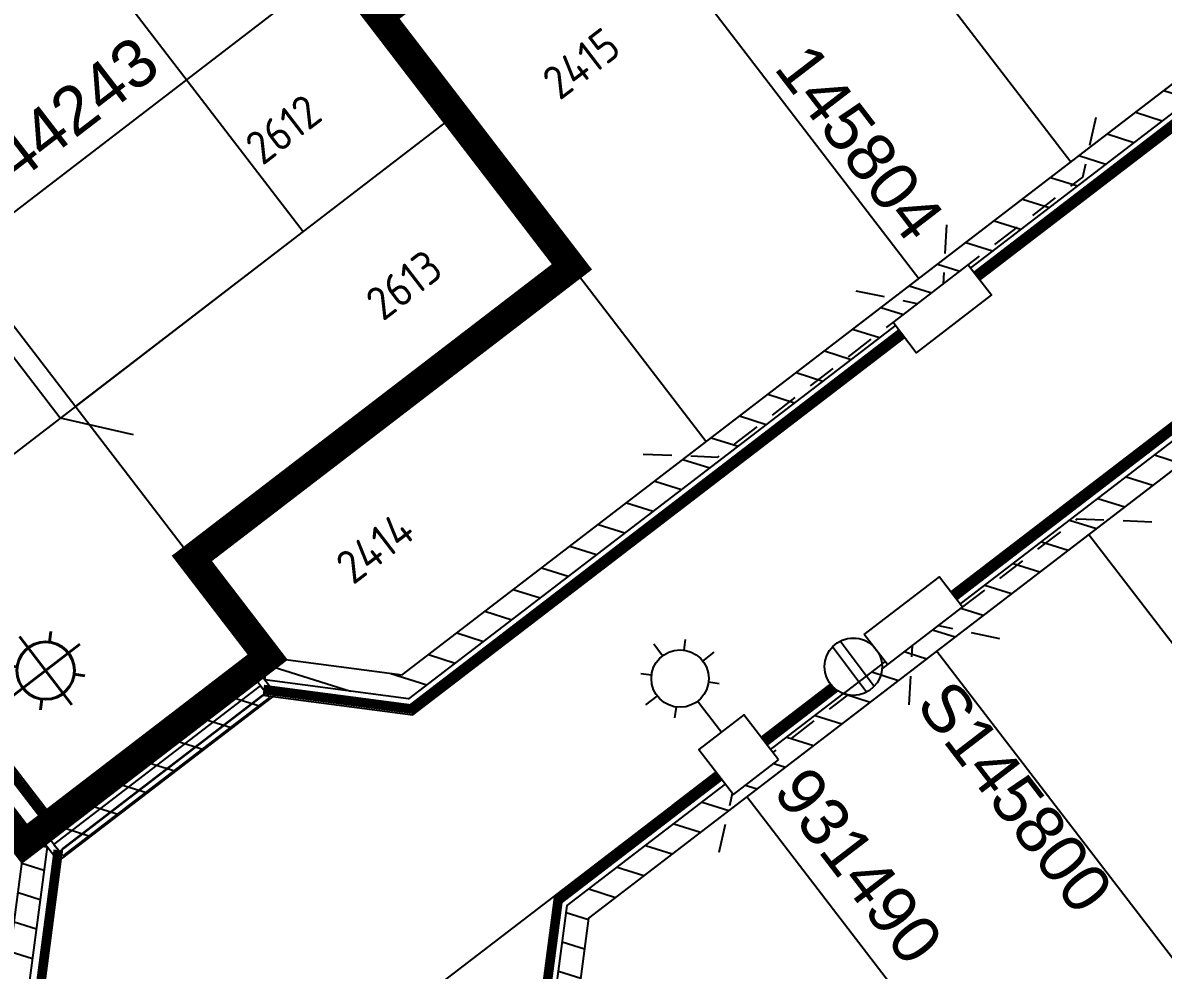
# Model space of a CAD drawing. Extents: x 296374 to 298792, y 6267790 to 6270844.
# Drawn here: x 298127.7 to 298187.2, y 6269952.4 to 6270001.8 of the extents above; entities that cross this region are included whole.
import ezdxf
from ezdxf.enums import TextEntityAlignment as Align

# ---------------------------------------------------------------- set-up
doc = ezdxf.new("R2010")
doc.units = 0
for name, pattern in [('Dash', [5, 3, -2]), ('DASHED', [0.75, 0.5, -0.25]), ('DASHED2', [9.525, 6.35, -3.175]), ('IE Trench LV', [6.5, 5, -1.5]), ('Trench-Service', [1.5, 1, -0.5])]:
    doc.linetypes.add(name, pattern=pattern)
for name, color, linetype in [('_User_Boundary_Stage24', 252, 'DASHED2'), ('_User_Equip_Easement', 7, 'Continuous'), ('_User_Exist_Pillar', 7, 'Continuous'), ('_User_Exist_Services', 7, 'Continuous'), ('_User_Exist_SL', 7, 'Continuous'), ('_User_Exist_Trench', 7, 'Continuous'), ('_User_Wipeout', 6, 'Continuous'), ('_User_xref', 251, 'Continuous'), ('Duct_SP_NEW', 2, 'Continuous'), ('Equip_LV_NEW', 2, 'Continuous'), ('Equip_SP_SL_NEW', 2, 'Continuous'), ('Mains_LV_NEW_T84', 2, 'Continuous'), ('Mains_SL_NEW_R6', 2, 'Continuous'), ('Services_SP_NEW_UG', 7, 'Trench-Service'), ('SupportsUG_SP_LV_NEW', 2, 'Continuous'), ('SupportsUG_SP_LV_SL_EXT', 7, 'Continuous'), ('SupportsUG_SP_LV_SL_NEW', 2, 'Continuous'), ('Trench_SP_NEW', 2, 'IE Trench LV'), ('UG_Details_SP_MISC', 7, 'Continuous'), ('X-Masterplan_LotLayout_P2$0$D-LO-Stage 24', 251, 'Continuous'), ('X-Masterplan_LotLayout_P2$0$D-LO-Stage 25', 251, 'Continuous'), ('X-Masterplan_LotLayout_P2$0$D-RD-Stage24_BDY', 251, 'Continuous'), ('X-Masterplan_LotLayout_P2$0$D-RD-Stage25_BDY', 251, 'Continuous'), ('XR-600340-P4-CI-DESIGN (06032016)$0$GN-ANNO-TEXT-LOT24', 251, 'Continuous'), ('XR-600340-P4-CI-DESIGN (06032016)$0$GN-ANNO-TEXT-LOT25', 251, 'Continuous')]:
    doc.layers.add(name, color=color, linetype=linetype)
doc.layers.add('Viewports', color=6, linetype='Continuous', plot=False)
doc.styles.add('iecARIAL', font='arial.ttf', dxfattribs={"height": 2})
doc.styles.add('POLE_LABEL', font='arial.ttf')
doc.styles.add('SL_LABEL', font='arial.ttf')
doc.styles.get("Standard").update_dxf_attribs({"font": 'arial.ttf'})
doc.styles.add('XR-600340-P4-CI-DESIGN (06032016)$0$CDD_AN-ISOCP', font='isocp.shx')
doc.linetypes.add('Cable 4', pattern='A,5.25,-0.1,["o",Standard,S=2,R=0,X=1.2,Y=-0.7],-4', length=9.35)
doc.linetypes.add('Cable New UG', pattern='A,7,-0.25,["x",Standard,S=2,R=0,X=0.2,Y=-0.8],-2.1', length=9.35)
pattern_1 = [(162.4963, (298226.3864, 6269882.092), (-0.458369, -1.453435), [])]

# ---------------------------------------------------------------- blocks, each defined once
blk = doc.blocks.new('XR-600340-P4-CI-DESIGN (06032016)')
at = {"layer": 'XR-600340-P4-CI-DESIGN (06032016)$0$GN-ANNO-TEXT-LOT24', "linetype": 'ByBlock', "char_height": 1.75, "attachment_point": 5, "rotation": 37.45421, "style": 'XR-600340-P4-CI-DESIGN (06032016)$0$CDD_AN-ISOCP'}
for s, insert in [('2415', (298156.879, 6269999.711)), ('2414', (298146.116, 6269974.434)), ('2430', (298159.568, 6269951.682))]:
    blk.add_mtext(s, dxfattribs=dict(at, insert=insert))
at = {"layer": 'XR-600340-P4-CI-DESIGN (06032016)$0$GN-ANNO-TEXT-LOT25', "linetype": 'ByBlock', "char_height": 1.75, "attachment_point": 5, "rotation": 37.45421, "style": 'XR-600340-P4-CI-DESIGN (06032016)$0$CDD_AN-ISOCP'}
for s, insert in [('2612', (298141.328, 6269996.278)), ('2613', (298147.626, 6269988.158))]:
    blk.add_mtext(s, dxfattribs=dict(at, insert=insert))
blk = doc.blocks.new('X-Masterplan_LotLayout_P2')
at = {"layer": 'X-Masterplan_LotLayout_P2$0$D-LO-Stage 24'}
for p, q in [((298165.388, 6270016.792), (298182.432, 6269994.578)), ((298157.454, 6270010.705), (298174.498, 6269988.49)), ((298156.391, 6269989.092), (298146.347, 6270002.183)), ((298136.556, 6269973.874), (298156.391, 6269989.092)), ((298163.391, 6269979.968), (298156.391, 6269989.092)), ((298183.365, 6269975.127), (298200.41, 6269952.912)), ((298175.431, 6269969.04), (298192.476, 6269946.825)), ((298182.558, 6269939.216), (298165.514, 6269961.43))]:
    blk.add_line(p, q, dxfattribs=at)
at = {"layer": 'X-Masterplan_LotLayout_P2$0$D-LO-Stage 25'}
for p, q in [((298144.216, 6270004.96), (298124.382, 6269989.742)), ((298150.303, 6269997.026), (298130.469, 6269981.808))]:
    blk.add_line(p, q, dxfattribs=at)
at = {"layer": 'X-Masterplan_LotLayout_P2$0$D-RD-Stage24_BDY'}
blk.add_lwpolyline([(298170.34, 6269929.841), (298184.341, 6269911.594), (298191.351, 6269910.67), (298285.576, 6269982.964), (298286.499, 6269989.974), (298272.499, 6270008.222), (298258.498, 6270026.47), (298251.487, 6270027.393), (298157.263, 6269955.1), (298156.34, 6269948.089)], close=True, dxfattribs=at)
for points in [[(298140.513, 6269968.717), (298140.513, 6269968.717), (298147.523, 6269967.794), (298223.5, 6270026.087)], [(298043.459, 6269894.252), (298043.459, 6269894.252), (298050.469, 6269893.329), (298126.895, 6269951.967), (298127.819, 6269958.978)]]:
    blk.add_lwpolyline(points, dxfattribs=at)
at = {"layer": 'X-Masterplan_LotLayout_P2$0$D-RD-Stage25_BDY'}
for points in [[(298223.534, 6270026.113), (298241.748, 6270040.088), (298242.671, 6270047.098), (298216.496, 6270081.214), (298209.485, 6270082.137), (298115.261, 6270009.843), (298114.338, 6270002.833), (298140.513, 6269968.717)], [(298127.819, 6269958.978), (298127.819, 6269958.978), (298121.427, 6269967.308), (298101.644, 6269993.093), (298094.633, 6269994.016), (298018.207, 6269935.378), (298017.283, 6269928.368), (298029.458, 6269912.5), (298037.067, 6269902.583)]]:
    blk.add_lwpolyline(points, dxfattribs=at)
blk = doc.blocks.new('*U61')
for tag, flags, p in [('ACTUAL_STATUS', 9, (1.5, 0)), ('OPERATING_VOLTAGE', 9, (1.5, -0.6)), ('CONSTRUCTED_VOLTAGE', 9, (1.5, -0.2)), ('NO_PHASES', 9, (1.5, -0.4)), ('ORIENTATION', 9, (1.5, -0.8)), ('STATE', 9, (1.5, -1)), ('SWITCH_TYPE', 9, (1.5, -1.2)), ('OWNED_BY', 9, (1.5, -1.8)), ('USAGE', 9, (1.5, -1.4)), ('NOTES', 9, (1.5, -1.6)), ('OPERATED_BY', 9, (1.5, -2)), ('MAINTAINED_BY', 9, (1.5, -2.2)), ('NUMBER_OF_PHASES', 9, (1.5, -2.4)), ('TYPE', 9, (1.5, -2.6)), ('Z', 1, (1.5, -2.8))]:
    blk.add_attdef(tag, text='', height=0.2, dxfattribs=dict(flags=flags)).set_placement(p, align=Align.MIDDLE_LEFT)
blk.add_wipeout([(-9.862, 0.026), (-9.683, 0.081), (-9.512, 0.159), (-9.352, 0.257), (-9.206, 0.374), (-9.075, 0.509), (-8.963, 0.659), (-8.87, 0.822), (-8.798, 0.996), (-8.749, 1.177), (-8.723, 1.363), (-8.72, 1.55), (-8.741, 1.737), (-8.785, 1.919), (-8.851, 2.094), (-8.939, 2.26), (-9.047, 2.414), (-9.174, 2.552), (-9.316, 2.674), (-9.473, 2.777), (-9.642, 2.859), (-9.819, 2.92), (-10.003, 2.958), (-10.19, 2.972), (-10.378, 2.963), (-10.562, 2.931), (-10.742, 2.875), (-10.913, 2.798), (-11.073, 2.7), (-11.219, 2.582), (-11.349, 2.447), (-11.462, 2.297), (-11.555, 2.134), (-11.626, 1.961), (-11.675, 1.78), (-11.702, 1.594), (-11.704, 1.406), (-11.684, 1.22), (-11.64, 1.037), (-11.573, 0.862), (-11.485, 0.696), (-11.377, 0.543), (-11.251, 0.404), (-11.108, 0.283), (-10.951, 0.18), (-10.783, 0.097), (-10.605, 0.037), (-10.421, -0.001), (-10.234, -0.016), (-10.047, -0.007)])
for p, q in [((-9.654, 2.871), (-11.197, 0.347)), ((-9.228, 2.61), (-10.77, 0.086))]:
    blk.add_line(p, q)
blk.add_circle((-10.212, 1.478), 1.5)
blk = doc.blocks.new('SL_LANTERN_EXT')
at = {"lineweight": 40}
for p, q in [((0, 1.968), (0, 6.468)), ((-1.459, 5.676), (-1.061, 5.278)), ((1.458, 5.676), (1.06, 5.278)), ((-2.25, 4.218), (2.25, 4.218)), ((-1.459, 2.759), (-1.061, 3.157)), ((1.458, 2.759), (1.06, 3.157)), ((0, 0), (0, 2.721))]:
    blk.add_line(p, q, dxfattribs=at)
blk.add_circle((0, 4.218), 1.5, dxfattribs=at)
at = {"style": 'iecARIAL', "flags": 8}
blk.add_attdef('ASSET_NUM', (1.5, 1.5), '', height=2.5, dxfattribs=at)
for tag, p, height, flags in [('CONSTRUCTED_VOLTAGE', (0.981, -0.653), 0.2, 9), ('CONTROL_TYPE', (0.981, -0.853), 0.2, 9), ('LANTERN_PURPOSE', (0.981, -1.053), 0.2, 9), ('LANTERN_TYPE', (0.981, -1.253), 0.2, 9), ('LNUMBER', (2.181, -3.253), 2.5, 8), ('OPERATING_VOLTAGE', (0.981, -1.653), 0.2, 9), ('ORIENTATION', (0.981, -1.853), 0.2, 9), ('NO_PHASES', (0.981, -1.453), 0.2, 9), ('OWNED_BY', (0.981, -2.053), 0.2, 9), ('STATE', (0.981, -2.253), 0.2, 9), ('USAGE', (0.981, -2.453), 0.2, 9), ('CEXIST', (0.981, -2.653), 0.2, 9), ('CNEW', (0.981, -2.853), 0.2, 9), ('CNUMBER', (0.981, -3.053), 0.2, 9), ('CREMOVE', (0.981, -3.253), 0.2, 9), ('CREPLACE', (0.981, -3.453), 0.2, 9), ('LKINGHEIGHT', (0.981, -3.653), 0.2, 9), ('LBRACKET', (0.981, -3.853), 0.2, 9), ('LBRACKETVOCAB', (0.981, -4.053), 0.2, 9), ('LCATEGORY', (0.981, -4.253), 0.2, 9), ('LCHARGE1', (0.981, -4.453), 0.2, 9), ('LCHARGE1PERCENT', (0.981, -4.653), 0.2, 9), ('LCHARGE2', (0.981, -4.853), 0.2, 9), ('LCHARGE2PERCENT', (0.981, -5.053), 0.2, 9), ('LCHARGE3', (0.981, -5.253), 0.2, 9), ('LCHARGE3PERCENT', (0.981, -5.453), 0.2, 9), ('LEXIST', (0.981, -5.653), 0.2, 9), ('LLAMP', (0.981, -5.853), 0.2, 9), ('LLAMPVOCAB', (0.981, -6.053), 0.2, 9), ('LMAST', (0.981, -6.253), 0.2, 9), ('LMASTVOCAB', (0.981, -6.453), 0.2, 9), ('LNEW', (0.981, -6.653), 0.2, 9), ('LANTNUMBER', (0.981, -6.853), 0.2, 9), ('LOUTREACH', (0.981, -7.253), 0.2, 9), ('LOUTREACHVOCAB', (0.981, -7.453), 0.2, 9), ('LRATECODE', (0.981, -7.653), 0.2, 9), ('LREMOVE', (0.981, -7.853), 0.2, 9), ('LREPLACE', (0.981, -8.053), 0.2, 9), ('LTYPE', (0.981, -8.253), 0.2, 9), ('LTYPEVOCAB', (0.981, -8.453), 0.2, 9), ('LEGEND', (0.981, -8.653), 0.2, 9), ('LOCATION', (0.981, -8.853), 0.2, 9), ('NOTES', (0.981, -9.053), 0.2, 9), ('STREETNAME', (0.981, -9.253), 0.2, 9), ('SUBURB', (0.981, -9.453), 0.2, 1)]:
    blk.add_attdef(tag, p, '', height=height, dxfattribs=dict(flags=flags))
blk = doc.blocks.new('*U102')
blk.add_line((0, 0), (0, 0))
at = {"style": 'SL_LABEL', "flags": 9}
for tag, height, p in [('ASSET_NUM', 2.5, (2, 2)), ('STREET_CODE', 0.2, (0, -0.2))]:
    blk.add_attdef(tag, text='', height=height, dxfattribs=at).set_placement(p, align=Align.MIDDLE_LEFT)
for tag, p, flags in [('Z', (0, 0), 1), ('OPERATED_BY', (0, -9.607), 9)]:
    blk.add_attdef(tag, p, '', height=0.2, dxfattribs=dict(flags=flags))
at = {"flags": 9}
for tag, p in [('CONSTRUCTED_VOLTAGE', (0, -0.4)), ('CONTROL_TYPE', (0, -0.6)), ('LANTERN_PURPOSE', (0, -0.8)), ('LANTERN_TYPE', (0, -1)), ('NO_PHASES', (0, -1.2)), ('OPERATING_VOLTAGE', (0, -1.4)), ('ORIENTATION', (0, -1.6)), ('OWNED_BY', (0, -1.8)), ('STATE', (0, -2)), ('CEXIST', (0, -2.4)), ('USAGE', (0, -2.2)), ('CNEW', (0, -2.6)), ('CNUMBER', (0, -2.8)), ('CREMOVE', (0, -3)), ('CREPLACE', (0, -3.2)), ('LKINGHEIGHT', (0, -3.4)), ('LBRACKET', (0, -3.6)), ('NOTES', (0, -9.2)), ('MAINTAINED_BY', (0, -9.863))]:
    blk.add_attdef(tag, text='', height=0.2, dxfattribs=at).set_placement(p, align=Align.MIDDLE_LEFT)
blk.add_wipeout([(0.907, -8.703), (-0.626, -8.067), (-1.564, -6.698), (-0.928, -5.166), (0.43, -4.124), (1.973, -4.863), (2.912, -6.232), (2.276, -7.764)])
for p, q in [((0, 0), (0.519, -4.976)), ((-0.928, -5.166), (-0.491, -5.52)), ((1.973, -4.863), (1.619, -5.3)), ((2.912, -6.232), (2.166, -6.31)), ((-0.818, -6.62), (-1.564, -6.698)), ((-0.626, -8.067), (-0.271, -7.63)), ((2.276, -7.764), (1.839, -7.41)), ((0.829, -7.957), (0.907, -8.703))]:
    blk.add_line(p, q)
blk.add_circle((0.674, -6.465), 1.5)
for tag, height, flags, p in [('LNUMBER', 2.5, 8, (1.2, -2.8)), ('LBRACKETVOCAB', 0.2, 9, (0, -3.8)), ('LCATEGORY', 0.2, 9, (0, -4)), ('LCHARGE1', 0.2, 9, (0, -4.2)), ('LCHARGE1PERCENT', 0.2, 9, (0, -4.4)), ('LCHARGE2', 0.2, 9, (0, -4.6)), ('LCHARGE2PERCENT', 0.2, 9, (0, -4.8)), ('LCHARGE3', 0.2, 9, (0, -5)), ('LCHARGE3PERCENT', 0.2, 9, (0, -5.2)), ('LEXIST', 0.2, 9, (0, -5.4)), ('LLAMP', 0.2, 9, (0, -5.6)), ('LLAMPVOCAB', 0.2, 9, (0, -5.8)), ('LMAST', 0.2, 9, (0, -6)), ('LMASTVOCAB', 0.2, 9, (0, -6.2)), ('LNEW', 0.2, 9, (0, -6.4)), ('LANTNUMBER', 0.2, 9, (0, -6.6)), ('LOUTREACH', 0.2, 9, (0, -7)), ('LOUTREACHVOCAB', 0.2, 9, (0, -7.2)), ('LRATECODE', 0.2, 9, (0, -7.4)), ('LREMOVE', 0.2, 9, (0, -7.6)), ('LREPLACE', 0.2, 9, (0, -7.8)), ('LTYPE', 0.2, 9, (0, -8)), ('LTYPEVOCAB', 0.2, 9, (0, -8.2)), ('LEGEND', 0.2, 9, (0, -8.4)), ('SUBURB', 0.2, 9, (0, -8.6)), ('STREETNAME', 0.2, 9, (0, -8.8)), ('LOCATION', 0.2, 9, (0, -9))]:
    blk.add_attdef(tag, text='', height=height, dxfattribs=dict(flags=flags)).set_placement(p, align=Align.MIDDLE_LEFT)
blk = doc.blocks.new('*U277')
blk.add_hatch(color=256).paths.add_polyline_path([(-2.475, 0.99), (-2.475, -0.99), (2.475, -0.99), (2.475, 0.99)])
blk.add_lwpolyline([(-2.475, -0.99), (2.475, -0.99), (2.475, 0.99), (-2.475, 0.99)], close=True)
at = {"style": 'iecARIAL', "flags": 8}
blk.add_attdef('ASSET_NUM', (1.5, 3.5), '', height=2.5, dxfattribs=at)
for tag, p, flags in [('OWNED_BY', (0, -0.2), 9), ('STATE', (0, -0.4), 9), ('SUPPORT_TYPE', (0, -0.6), 9), ('USAGE', (0, -0.8), 9), ('LEGEND', (0, -1), 9), ('LOCATION', (0, -1.2), 9), ('STREETNAME', (0, -1.8), 9), ('NOTES', (0, -1.4), 9), ('PARENT', (0, -1.6), 9), ('SUBURB', (0, -2), 1)]:
    blk.add_attdef(tag, p, '', height=0.2, dxfattribs=dict(flags=flags))
blk = doc.blocks.new('PILLAR_NEW')
for tag, height, flags, p in [('ASSET_NUM', 2.5, 8, (2, 4)), ('STREET_CODE', 0.2, 9, (1.5, 2)), ('OWNED_BY', 0.2, 9, (1.5, 1.8)), ('OPERATED_BY', 0.2, 9, (1.5, 1.6))]:
    blk.add_attdef(tag, text='', height=height, dxfattribs=dict(flags=flags)).set_placement(p, align=Align.MIDDLE_LEFT)
blk.add_wipeout([(-2.475, 0.99), (2.475, 0.99), (2.475, -0.99), (-2.475, -0.99)])
at = {"lineweight": -3}
blk.add_lwpolyline([(-2.475, 0.99), (2.475, 0.99), (2.475, -0.99), (-2.475, -0.99)], close=True, dxfattribs=at)
for tag, flags, p in [('STATE', 9, (1.5, 1.2)), ('MAINTAINED_BY', 9, (1.5, 1.4)), ('SUPPORT_TYPE', 9, (1.5, 1)), ('USAGE', 9, (1.5, 0.8)), ('LEGEND', 9, (1.5, 0.6)), ('SUBURB', 9, (1.5, 0.2)), ('STREETNAME', 9, (1.5, 0)), ('PARENT', 9, (1.5, 0.4)), ('Z', 1, (1.5, -0.6)), ('LOCATION', 9, (1.5, -0.2)), ('NOTES', 9, (1.5, -0.4))]:
    blk.add_attdef(tag, text='', height=0.2, dxfattribs=dict(flags=flags)).set_placement(p, align=Align.MIDDLE_LEFT)
blk = doc.blocks.new('COLUMN_NEW')
for tag, height, flags, p in [('ASSET_NUM', 2.5, 8, (2, 2)), ('STREETNAME', 0.2, 9, (1.5, -2)), ('LOCATION', 0.2, 9, (1.5, -2.2)), ('NOTES', 0.2, 9, (1.5, -2.4)), ('Z', 0.2, 1, (1.5, -2.8)), ('LABEL_ALIGNMENT', 0.2, 9, (1.5, -2.6))]:
    blk.add_attdef(tag, text='', height=height, dxfattribs=dict(flags=flags)).set_placement(p, align=Align.MIDDLE_LEFT)
blk.add_wipeout([(-1.485, -1.485), (1.485, -1.485), (1.485, 1.485), (-1.485, 1.485)])
at = {"lineweight": -3}
blk.add_lwpolyline([(-1.485, -1.485), (1.485, -1.485), (1.485, 1.485), (-1.485, 1.485)], close=True, dxfattribs=at)
at = {"style": 'POLE_LABEL', "flags": 9}
blk.add_attdef('STRUCTURE_PLANT_NUMBER', text='', height=0.2, dxfattribs=at).set_placement((1.5, 0.242), align=Align.MIDDLE_LEFT)
at = {"flags": 9}
for tag, p in [('STREET_CODE', (1.5, 0)), ('OWNED_BY', (1.5, -0.4)), ('OPERATED_BY', (1.5, -0.6)), ('COLUMN_TYPE', (1.5, -0.2)), ('STATE', (1.5, -1)), ('USAGE', (1.5, -1.2)), ('MAINTAINED_BY', (1.5, -0.8)), ('SUBURB', (1.5, -1.8)), ('LEGEND', (1.5, -1.4)), ('PARENT', (1.5, -1.6))]:
    blk.add_attdef(tag, text='', height=0.2, dxfattribs=at).set_placement(p, align=Align.MIDDLE_LEFT)

msp = doc.modelspace()

# ---------------------------------------------------------------- hatches: boundary and pattern name
at = {"layer": '_User_Equip_Easement'}
h = msp.add_hatch(dxfattribs=at)
h.set_pattern_fill('ANSI31', color=256, scale=0.48, angle=80)
h.set_pattern_definition([(162.4995, (298025.9987, 6269915.8596), (-0.45829, -1.45346), [])])
h.paths.add_polyline_path([(298140.20609, 6269967.72301), (298128.85839, 6269959.01645), (298129.5889, 6269958.06442), (298140.93659, 6269966.77097)])
h = msp.add_hatch(dxfattribs=at)
h.set_pattern_fill('ANSI31', color=256, scale=0.48, angle=80)
h.set_pattern_definition(pattern_1)
h.paths.add_polyline_path([(298067.3735, 6269906.37742), (298068.10396, 6269905.42536), (298128.0209, 6269951.32291), (298129.00841, 6269958.82094), (298127.81868, 6269958.97763), (298126.89608, 6269951.97237)])
h.paths.add_polyline_path([(298043.45978, 6269894.25213), (298043.46016, 6269894.2528), (298043.45916, 6269894.25294)])

# ---------------------------------------------------------------- linework, layer by layer
at = {"layer": '_User_Equip_Easement', "linetype": 'Continuous', "flags": 128}
for points in [[(298140.20609, 6269967.72301), (298128.85871, 6269959.01603), (298129.58922, 6269958.064), (298140.93659, 6269966.77097)], [(298067.3735, 6269906.37742), (298126.89608, 6269951.97237), (298127.81868, 6269958.97763), (298129.00841, 6269958.82094), (298128.0209, 6269951.32291), (298068.10396, 6269905.42536)]]:
    msp.add_lwpolyline(points, close=True, dxfattribs=at)
at = {"layer": '_User_Exist_Services', "lineweight": -3, "ltscale": 0.5, "flags": 128}
msp.add_lwpolyline([(298117.65687, 6270000.97079), (298117.5058, 6269997.06859), (298122.08644, 6269991.09839), (298122.80903, 6269988.53325), (298125.10107, 6269987.17226), (298129.6912, 6269981.20937), (298133.49124, 6269980.34866)], dxfattribs=at)
at = {"layer": '_User_Exist_SL', "elevation": 0, "flags": 128}
msp.add_lwpolyline([(298113.20453, 6269981.29023), (298129.22284, 6269960.43308)], dxfattribs=at)
at = {"layer": '_User_Exist_Trench', "lineweight": -3, "const_width": 0.5, "flags": 128}
msp.add_lwpolyline([(298116.04845, 6269977.11117), (298129.16616, 6269960.01411)], dxfattribs=at)
at = {"layer": 'Duct_SP_NEW', "lineweight": -3}
for p, q in [((298139.9743, 6269967.44431), (298129.18759, 6269959.16822)), ((298139.9743, 6269967.44431), (298140.29083, 6269967.03175)), ((298140.60737, 6269966.6192), (298140.29083, 6269967.03175)), ((298140.60737, 6269966.6192), (298129.82066, 6269958.3431)), ((298129.18759, 6269959.16822), (298129.50413, 6269958.75566)), ((298129.82066, 6269958.3431), (298129.50413, 6269958.75566))]:
    msp.add_line(p, q, dxfattribs=at)
at = {"layer": 'Mains_LV_NEW_T84', "linetype": 'Cable New UG', "lineweight": -3, "flags": 128}
for points in [[(298175.7158, 6269986.90371), (298206.26104, 6270010.33955)], [(298213.08968, 6270000.45371), (298174.21392, 6269970.62629)], [(298098.36097, 6269927.55322), (298128.77009, 6269950.88462), (298129.80156, 6269958.71648), (298140.25166, 6269966.73432), (298148.08352, 6269965.70285), (298175.7158, 6269986.90371)], [(298174.21392, 6269970.62629), (298155.3882, 6269956.18226), (298140.56282, 6269944.80748), (298146.89293, 6269943.9738), (298158.65763, 6269928.64021), (298153.43086, 6269919.28754)]]:
    msp.add_lwpolyline(points, dxfattribs=at)
at = {"layer": 'Mains_SL_NEW_R6', "linetype": 'Cable 4', "flags": 128}
msp.add_lwpolyline([(298161.63616, 6269960.976), (298174.21392, 6269970.62629)], dxfattribs=at)
at = {"layer": 'Services_SP_NEW_UG', "linetype": 'Dash', "lineweight": -3, "ltscale": 0.5, "flags": 128}
for points in [[(298160.10385, 6269979.32433), (298164.0058, 6269979.16704), (298173.14954, 6269986.18257), (298175.7158, 6269986.90371), (298177.07678, 6269989.19575), (298183.04699, 6269993.77639), (298183.90532, 6269997.58602)], [(298186.65234, 6269975.77079), (298182.75038, 6269975.92807), (298176.78018, 6269971.34743), (298174.21392, 6269970.62629)], [(298174.21392, 6269970.62629), (298172.85293, 6269968.33425), (298164.89925, 6269962.23179), (298164.04092, 6269958.42216)]]:
    msp.add_lwpolyline(points, dxfattribs=at)
at = {"layer": 'Services_SP_NEW_UG', "linetype": 'Dash', "lineweight": -3, "ltscale": 0.5, "elevation": 0, "flags": 128}
for points in [[(298171.2112, 6269987.84645), (298175.7158, 6269986.90371), (298175.9715, 6269991.49879)], [(298178.71851, 6269969.68356), (298174.21392, 6269970.62629), (298173.95822, 6269966.03122)]]:
    msp.add_lwpolyline(points, dxfattribs=at)
at = {"layer": 'Trench_SP_NEW', "linetype": 'IE Trench LV', "const_width": 0.5, "flags": 128}
for points in [[(298154.65416, 6269948.31122), (298155.66941, 6269956.01989), (298251.01108, 6270029.17078)], [(298140.29083, 6269967.03175), (298147.9995, 6269966.01651), (298206.07842, 6270010.57756)], [(298070.49193, 6269906.37891), (298128.57094, 6269950.94003), (298129.58619, 6269958.6487)]]:
    msp.add_lwpolyline(points, dxfattribs=at)
at = {"layer": 'UG_Details_SP_MISC', "lineweight": -3}
for p, q in [((298129.35803, 6269958.94607), (298140.14474, 6269967.22217)), ((298140.14474, 6269967.22217), (298140.14474, 6269967.22217)), ((298140.14474, 6269967.22217), (298140.29083, 6269967.03175)), ((298140.14474, 6269967.22217), (298140.29083, 6269967.03175)), ((298140.43693, 6269966.84134), (298140.29083, 6269967.03175)), ((298140.43693, 6269966.84134), (298140.29083, 6269967.03175)), ((298129.65022, 6269958.56524), (298140.43693, 6269966.84134)), ((298140.43693, 6269966.84134), (298140.43693, 6269966.84134)), ((298129.35803, 6269958.94607), (298129.50413, 6269958.75566)), ((298129.65022, 6269958.56524), (298129.50413, 6269958.75566))]:
    msp.add_line(p, q, dxfattribs=at)

# ---------------------------------------------------------------- block references
at = {"layer": '_User_Exist_Pillar', "lineweight": -3, "extrusion": (-2.53646e-09, -1.9461e-09, 1)}
ref = msp.add_blockref('*U277', (298122.80903, 6269988.53325, -0.01296), dxfattribs=dict(at, rotation=307.4972222859158))
ref.add_attrib('ASSET_NUM', '144243', dxfattribs={"layer": '0', "height": 2.5, "rotation": 37.4972223}).set_placement((298125.05085, 6269993.2087, -0.01296), align=Align.MIDDLE_LEFT)
at = {"layer": '_User_xref', "color": 7}
msp.add_blockref('X-Masterplan_LotLayout_P2', (0, 0), dxfattribs=at)
at = {"layer": '_User_xref', "color": 6, "lineweight": -3}
msp.add_blockref('XR-600340-P4-CI-DESIGN (06032016)', (0, 0), dxfattribs=at)
at = {"layer": 'SupportsUG_SP_LV_SL_EXT', "color": 6, "rotation": 307.4982861936767}
msp.add_blockref('SL_LANTERN_EXT', (298125.57973, 6269965.45253), dxfattribs=at)

# ---------------------------------------------------------------- next in the draw order: block references
at = {"layer": 'Equip_LV_NEW', "lineweight": -3, "rotation": 248.1822271414048}
msp.add_blockref('*U61', (298165.90712, 6269959.2927, 0), dxfattribs=at)
at = {"layer": 'Equip_SP_SL_NEW', "linetype": 'Cable New UG', "lineweight": -3, "extrusion": (6.91748e-08, 9.25798e-08, 1), "rotation": 211.5485845953489}
msp.add_blockref('*U102', (298165.99395, 6269962.44779, 0.6011), dxfattribs=at)

# ---------------------------------------------------------------- next in the draw order: wipeouts: each hides what was drawn before it
at = {"color": 6}
msp.add_wipeout([(298158.89223, 6269954.4312), (298156.98984, 6269950.68396), (298158.89796, 6269948.98731), (298166.08099, 6269954.09753), (298163.17558, 6269957.18107), (298161.54766, 6269956.67134)], dxfattribs=at).dxf.layer = '_User_Wipeout'

# ---------------------------------------------------------------- next in the draw order: hatches: boundary and pattern name
at = {"layer": '_User_Equip_Easement'}
h = msp.add_hatch(dxfattribs=at)
h.set_pattern_fill('ANSI31', color=256, scale=0.48, angle=80)
h.set_pattern_definition(pattern_1)
h.paths.add_polyline_path([(298243.86069, 6270046.94135), (298242.67097, 6270047.09804), (298241.74767, 6270040.08751), (298147.52334, 6269967.7939), (298140.51281, 6269968.7172), (298140.35612, 6269967.52747), (298147.85945, 6269966.53927), (298242.87249, 6270039.43802)])
h = msp.add_hatch(dxfattribs=at)
h.set_pattern_fill('ANSI31', color=256, scale=0.48, angle=80)
h.set_pattern_definition(pattern_1)
h.paths.add_polyline_path([(298251.1446, 6270028.64888), (298156.13808, 6269955.74924), (298155.14988, 6269948.24594), (298156.33961, 6269948.08925), (298157.26291, 6269955.09978), (298251.48074, 6270027.39424), (298258.49776, 6270026.47009), (298286.49902, 6269989.97448), (298285.57572, 6269982.96395), (298197.64154, 6269915.49101), (298198.37205, 6269914.53898), (298286.70055, 6269982.31449), (298287.75365, 6269990.31059), (298259.14725, 6270027.59491)])

# ---------------------------------------------------------------- next in the draw order: linework, layer by layer
at = {"layer": '_User_Boundary_Stage24', "linetype": 'DASHED', "lineweight": -3, "ltscale": 10, "const_width": 1.5, "flags": 128}
msp.add_lwpolyline([(298383.86478, 6269874.3541, 0.03211306), (298398.13037, 6269886.67339), (298353.1989, 6269945.35762), (298350.21638, 6269943.06928), (298343.20585, 6269943.99258), (298256.15847, 6270057.44633), (298242.67097, 6270047.09804), (298241.74767, 6270040.08751), (298223.49986, 6270026.08689), (298206.45562, 6270048.30161), (298146.34675, 6270002.18308), (298156.39068, 6269989.09226), (298136.55611, 6269973.87419), (298140.51281, 6269968.7172), (298127.81868, 6269958.97763), (298123.86198, 6269964.13462), (298101.64733, 6269947.09043), (298091.60291, 6269960.18175), (298052.33009, 6269930.05027), (298059.93985, 6269920.13207)], format="xyb", dxfattribs=at)
at = {"layer": '_User_Equip_Easement', "linetype": 'Continuous', "flags": 128}
msp.add_lwpolyline([(298140.51281, 6269968.7172), (298147.52334, 6269967.7939), (298241.74767, 6270040.08751), (298242.67097, 6270047.09804), (298243.86069, 6270046.94135), (298242.87249, 6270039.43802), (298147.85945, 6269966.53927), (298140.35612, 6269967.52747), (298140.51281, 6269968.7172)], dxfattribs=at)
msp.add_lwpolyline([(298197.64154, 6269915.49101), (298285.57572, 6269982.96395), (298286.49902, 6269989.97448), (298258.49776, 6270026.47009), (298251.48074, 6270027.39424), (298157.26291, 6269955.09978), (298156.33961, 6269948.08925), (298155.14988, 6269948.24594), (298156.13808, 6269955.74924), (298251.1446, 6270028.64888), (298259.14725, 6270027.59491), (298287.75365, 6269990.31059), (298286.70055, 6269982.31449), (298198.37205, 6269914.53898)], close=True, dxfattribs=at)
at = {"layer": 'Viewports', "lineweight": -3, "ltscale": 10, "flags": 128}
msp.add_lwpolyline([(298348.09607, 6269954.04673), (298258.00507, 6270071.46739), (298233.29744, 6270052.51046), (298232.37414, 6270045.49993), (298225.34646, 6270040.10795), (298208.30222, 6270062.32267), (298132.32569, 6270004.02968), (298142.36962, 6269990.93886), (298125.70858, 6269978.15568), (298125.70858, 6269978.15568), (298103.49389, 6269961.11145), (298093.44952, 6269974.2027), (298038.30896, 6269931.89693), (298045.91936, 6269921.97791), (298023.04786, 6269904.42684), (298029.76884, 6269895.667), (298017.68298, 6269885.27051), (298022.17457, 6269879.30866), (297999.94931, 6269862.25633), (298122.91031, 6269701.86618)], dxfattribs=at)
msp.add_lwpolyline([(298348.09607, 6269954.04673), (298258.00507, 6270071.46739), (298233.29744, 6270052.51046), (298232.37414, 6270045.49993), (298225.34646, 6270040.10795), (298208.30222, 6270062.32267), (298132.32569, 6270004.02968), (298142.36962, 6269990.93886), (298125.70858, 6269978.15568), (298125.70858, 6269978.15568), (298103.49389, 6269961.11145), (298093.44952, 6269974.2027), (298038.30896, 6269931.89693), (298045.91936, 6269921.97791), (298023.04786, 6269904.42684), (298029.76884, 6269895.667), (298017.68298, 6269885.27051), (298022.17457, 6269879.30866), (297999.94931, 6269862.25633), (298122.91031, 6269701.86618)], dxfattribs=at)

# ---------------------------------------------------------------- next in the draw order: block references
at = {"layer": 'SupportsUG_SP_LV_NEW', "lineweight": -3, "extrusion": (1.9461e-09, -2.53646e-09, 1)}
ref = msp.add_blockref('PILLAR_NEW', (298175.7158, 6269986.90371, -0.01532), dxfattribs=dict(at, rotation=37.49722231136185))
ref.add_attrib('ASSET_NUM', '145804', dxfattribs={"layer": '0', "height": 2.5, "rotation": 307.4972224}).set_placement((298167.8714, 6270000.22653, -0.01532), align=Align.MIDDLE_LEFT)
ref = msp.add_blockref('PILLAR_NEW', (298174.21392, 6269970.62629, -0.01532), dxfattribs=dict(at, rotation=37.49722231136185))
ref.add_attrib('ASSET_NUM', 'S145800', dxfattribs={"layer": '0', "height": 2.5, "rotation": 307.4972224}).set_placement((298175.26857, 6269966.98254, -0.01532), align=Align.MIDDLE_LEFT)

# ---------------------------------------------------------------- next in the draw order: block references
at = {"layer": 'SupportsUG_SP_LV_SL_NEW', "extrusion": (6.89606e-08, 9.24155e-08, 1)}
ref = msp.add_blockref('COLUMN_NEW', (298165.09, 6269963.62596, 0.60026), dxfattribs=dict(at, rotation=127.4972223973504))
ref.add_attrib('ASSET_NUM', '931490', dxfattribs={"layer": '0', "extrusion": (6.89606e-08, 9.24155e-08, 1), "height": 2.5, "rotation": 307.4972224}).set_placement((298167.81412, 6269962.45201, 0.60026), align=Align.MIDDLE_LEFT)

doc.saveas('drawing.dxf')
